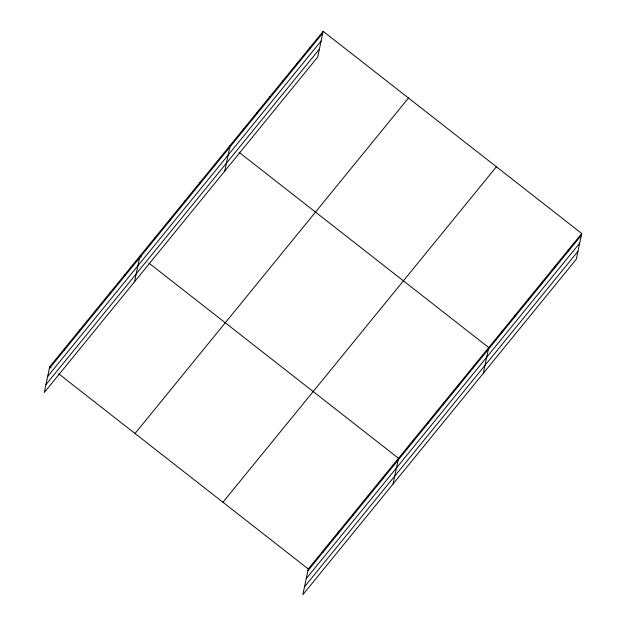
<?xml version="1.0" encoding="UTF-8"?>
<svg xmlns="http://www.w3.org/2000/svg" width="626" height="626" viewBox="0 0 626 626"><rect width="100%" height="100%" fill="white"/><g stroke="black" fill="none" stroke-linecap="round" stroke-linejoin="round"><path stroke-width="0.94" d="M323.157 31.3L49.704 366.781L44.282 392.502L317.734 57.021L323.157 31.3L581.718 233.498L576.296 259.219L302.843 594.7L308.266 568.979L581.718 233.498M64.361 350.137L64.744 348.33M79.4 331.686L79.784 329.879M94.44 313.235L94.823 311.427M109.48 294.783L109.863 292.976M124.519 276.332L124.903 274.524M134.52 281.794L139.942 256.073L141.429 257.231M154.599 239.429L154.982 237.622M169.638 220.978L170.022 219.17M184.678 202.527L185.061 200.719M199.717 184.075L200.101 182.268M214.757 165.624L215.141 163.816M224.757 171.086L230.18 145.365M243.084 130.873L243.467 129.066M256.363 114.581L256.746 112.774M269.649 98.29L270.025 96.482M282.929 81.99L283.312 80.183M296.208 65.699L296.591 63.891M309.494 49.399L309.87 47.592M322.922 552.335L323.306 550.528M337.962 533.884L338.345 532.077M353.001 515.433L353.385 513.625M368.041 496.981L368.424 495.174M383.081 478.53L383.464 476.722M393.081 483.992L398.504 458.271L148.847 263.037M413.16 441.627L413.543 439.82M428.2 423.176L428.583 421.368M443.239 404.725L443.623 402.917M458.279 386.273L458.662 384.466M473.319 367.822L473.702 366.014M483.319 373.284L488.742 347.563L239.085 152.329M501.645 333.071L502.021 331.264M514.924 316.779L515.308 314.972M528.203 300.48L528.587 298.672M541.49 284.188L541.866 282.381M554.769 267.897L555.152 266.089M568.048 251.597L568.431 249.79M49.321 368.589L322.773 33.108M47.662 376.484L321.107 41.003M45.948 384.614L319.393 49.133M135.028 433.505L408.481 98.024M222.942 502.255L496.387 166.774M307.882 570.787L581.335 235.306M306.224 578.674L579.668 243.193M304.51 586.805L577.955 251.323M49.704 366.781L51.191 367.939M58.609 373.745L308.266 568.979"/></g></svg>
